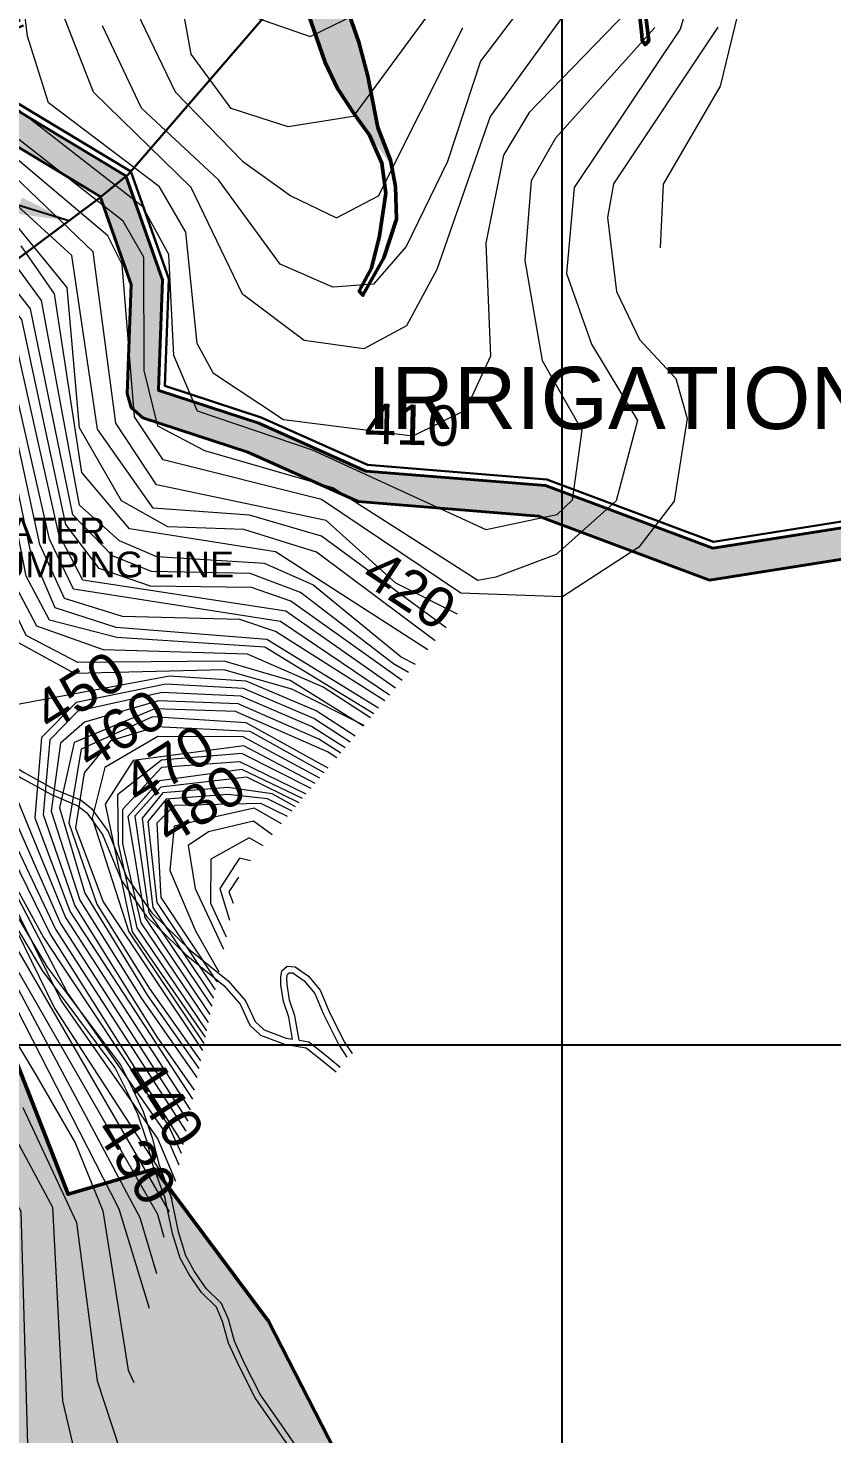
# Model space of a CAD drawing. Header units: metres. Extents: x 32505 to 230200, y 224018 to 1564544.
# Drawn here: x 225484 to 226261, y 1555324 to 1556682 of the extents above; entities that cross this region are included whole.
import ezdxf

# ---------------------------------------------------------------- set-up
doc = ezdxf.new("R2010")
doc.units = ezdxf.units.M
for name, color, linetype, lineweight in [('10 M CONTOUR', 8, 'Continuous', 9), ('2 M CONTOUR', 254, 'Continuous', 9), ('STREAM', 141, 'Continuous', 0)]:
    doc.layers.add(name, color=color, linetype=linetype, lineweight=lineweight)
for name, color, linetype in [('CONTEXT', 44, 'Continuous'), ('G_CART TRACK', 252, 'Continuous'), ('GRID', 7, 'Continuous'), ('name power lines', 1, 'Continuous'), ('road', 10, 'Continuous')]:
    doc.layers.add(name, color=color, linetype=linetype)
doc.layers.add('EXCAVATED CANAL', color=7, linetype='Continuous', true_color=0x7094ff)
doc.styles.get("Standard").update_dxf_attribs({"font": 'arial.ttf'})
doc.dimstyles.get("Standard").update_dxf_attribs({"dimtxt": 0.18, "dimasz": 0.18, "dimexe": 0.18, "dimexo": 0.0625, "dimgap": 0.09, "dimtad": 0, "dimtih": 1, "dimtoh": 1, "dimdec": 4, "dimzin": 0, "dimdsep": 46, "dimtxsty": 'Standard', "dimcen": 0.09, "dimadec": 0, "dimazin": 0, "dimtfac": 1, "dimtdec": 4, "dimtofl": 0, "dimtmove": 0, "dimatfit": 3, "dimfxl": 1, "dimtolj": 1, "dimtzin": 0, "dimarcsym": 0})

msp = doc.modelspace()

# ---------------------------------------------------------------- hatches: boundary and pattern name
at = {"layer": 'EXCAVATED CANAL'}
h = msp.add_hatch(dxfattribs=at)
h.set_pattern_fill('DOTS', color=256, scale=50)
h.set_pattern_definition([(0, (3e-11, 0), (1.5625, 3.125), [0, -3.125])])
h.paths.add_polyline_path([(226088.4, 1553338.7), (226018.6, 1553259.5), (226006.9, 1553264.6), (225983.2, 1553295.6), (225940.9, 1553301.5), (225987.8, 1553240.2), (226009.8, 1553230.6), (226039.8, 1553238.2), (226110.2, 1553318.1), (226147, 1553354.2), (226194.6, 1553382.7), (226212.9, 1553382), (226269.8, 1553374.2), (226263.6, 1553405.3), (226215.5, 1553411.9), (226186.9, 1553413.1), (226128.5, 1553378.1)])
h.paths.add_polyline_path([(225921.9, 1553375.6), (225855.1, 1553425.3), (225649.8, 1553561.8), (225507.6, 1553657.5), (225473.9, 1553698), (225452.8, 1553717), (225403.4, 1553764.8), (225379.9, 1553792.9), (225358.1, 1553820.9), (225343.7, 1553813), (225333, 1553804.3), (225356.5, 1553774.1), (225381.5, 1553744.3), (225432.3, 1553695.1), (225452.2, 1553677.1), (225487.3, 1553635), (225633.1, 1553536.9), (225837.8, 1553400.8), (225900.6, 1553354.1), (225940.9, 1553301.5), (225983.2, 1553295.6)])
h.paths.add_polyline_path([(225403, 1554173.9), (225478.9, 1554340.4), (225490.4, 1554494.3), (225477.6, 1554531.8), (225394.2, 1554670.5), (225387.9, 1554705.3), (225395.9, 1554850.5), (225383, 1555006.9), (225373.1, 1555111.1), (225357.6, 1555292.8), (225353, 1555343), (225357.5, 1555409.2), (225361.4, 1555450.8), (225361.4, 1555468.4), (225352.9, 1555509.1), (225316.4, 1555684.5), (225296.6, 1555733.3), (225250.8, 1555799.4), (225189.7, 1555867.6), (225068.6, 1556001.4), (224969.6, 1556143.8), (224853.9, 1556301.9), (224825.8, 1556444), (224830, 1556600.9), (224856.1, 1556667.9), (224995, 1556740.3), (225027.2, 1556750), (225048.9, 1556750.3), (225096.9, 1556739.8), (225141.7, 1556737.2), (225171.4, 1556741.6), (225254.5, 1556753.9), (225278.2, 1556884.4), (225312.4, 1556933.5), (225364.6, 1556942.7), (225382.8, 1556866.2), (225391.6, 1556856.8), (225427, 1556845.5), (225454.4, 1556833.4), (225463.1, 1556716.5), (225378.1, 1556683.3), (225378.3, 1556589.9), (225458, 1556576.7), (225553.8, 1556519.1), (225583.9, 1556434.1), (225579.9, 1556329), (225583.7, 1556315.4), (225595.1, 1556305.3), (225696.4, 1556272.2), (225803, 1556224.5), (225977.4, 1556210.4), (226142.7, 1556148.6), (226407.4, 1556190.3), (226627.9, 1556243.6), (226874.1, 1556237.3), (226988.3, 1556096.2), (227001.9, 1556056.2), (227030.3, 1556065.8), (227015, 1556110.9), (226888.7, 1556267), (226624.7, 1556273.7), (226401.5, 1556219.8), (226145.8, 1556179.5), (225984, 1556240), (225810.5, 1556254), (225707.2, 1556300.2), (225610.1, 1556331.9), (225614.1, 1556438.7), (225578.5, 1556539.2), (225468.5, 1556605.4), (225408.2, 1556615.3), (225408.1, 1556662.8), (225476.5, 1556689.5), (225489, 1556702.2), (225493.1, 1556718.2), (225483.5, 1556846.7), (225474.5, 1556857.4), (225437.6, 1556873.6), (225409.8, 1556882.5), (225390.3, 1556964.1), (225374.8, 1556975), (225294.9, 1556960.9), (225249.8, 1556896.2), (225228.8, 1556780.4), (225167, 1556771.3), (225140.4, 1556767.3), (225101, 1556769.6), (225051.8, 1556780.4), (225022.6, 1556779.9), (224983.6, 1556768.2), (224832.2, 1556689.3), (224800.1, 1556607), (224795.7, 1556441.4), (224825.8, 1556289.6), (224945.1, 1556126.4), (225045.1, 1555982.7), (225167.4, 1555847.5), (225227.2, 1555780.7), (225270.1, 1555719), (225287.6, 1555675.7), (225323.5, 1555503), (225332.2, 1555461.3), (225327.6, 1555411.6), (225322.9, 1555342.6), (225327.7, 1555290.1), (225343.3, 1555108.4), (225353.1, 1555004.3), (225365.8, 1554850.1), (225357.8, 1554703.5), (225365.7, 1554659.7), (225450.3, 1554519.1), (225460, 1554490.4), (225449.4, 1554348), (225375.5, 1554185.7), (225336.8, 1554089.9), (225311.7, 1554004.3), (225302, 1553935.1), (225311, 1553878.7), (225325.8, 1553813.6), (225333, 1553804.3), (225354.7, 1553821.9), (225340.4, 1553884.5), (225332.3, 1553935.4), (225341.1, 1553998), (225365.2, 1554080)])
at = {"layer": 'STREAM', "lineweight": 50}
h = msp.add_hatch(color=256, dxfattribs=at)
h.dxf.hatch_style = 1
h.paths.add_polyline_path([(226033.9, 1558097.8), (226026.6, 1558086.6), (226017.1, 1558051.1), (225999.1, 1558038.7), (225981.8, 1558022.4), (225979.8, 1558000.1), (226008.7, 1557956.8), (225998.1, 1557902.5), (225985.9, 1557873), (225984.9, 1557843.6), (225987.9, 1557781), (225958.9, 1557732), (225943.9, 1557710.7), (225930, 1557688.1), (225924.3, 1557656.5), (225909.3, 1557624), (225903.6, 1557596.4), (225899.2, 1557559.1), (225869.3, 1557548.2), (225853.7, 1557541.3), (225843.7, 1557531.9), (225825.2, 1557473.9), (225835.1, 1557472.5), (225829.9, 1557412.2), (225795.5, 1557286.6), (225766.4, 1557212.6), (225745, 1557169.7), (225739.1, 1557152.1), (225738.1, 1557121.9), (225745.9, 1557107.2), (225747.9, 1557088.7), (225757.7, 1557052.6), (225784.9, 1557005.9), (225798.7, 1556965.7), (225806.5, 1556895.5), (225794.8, 1556860.4), (225774.5, 1556850.1), (225756, 1556837.5), (225745.4, 1556817.1), (225740.5, 1556780.2), (225746.3, 1556733.7), (225755.1, 1556694.9), (225771.1, 1556648.4), (225783.2, 1556623.4), (225799.9, 1556598), (225835.5, 1556548.5), (225834.5, 1556554.3), (225822.1, 1556585.8), (225812.5, 1556635.4), (225803.9, 1556668.3), (225794.6, 1556694.4), (225772.6, 1556724.2), (225762.8, 1556789.8), (225797.3, 1556825.6), (225812.5, 1556859.7), (225814.4, 1556889.8), (225816.3, 1556940.7), (225810.7, 1556991.6), (225800.3, 1557030.2), (225788.9, 1557055.4), (225791.1, 1557072.7), (225792.2, 1557094.4), (225785.2, 1557114.3), (225782.2, 1557122.4), (225790.9, 1557137.5), (225791.6, 1557179.5), (225804.7, 1557225.9), (225815, 1557266), (225826.3, 1557293.8), (225850.9, 1557380.4), (225858.7, 1557417.6), (225875.1, 1557454.7), (225893.3, 1557490.1), (225913.1, 1557523.8), (225932.1, 1557573.8), (225950.1, 1557632.4), (225967.8, 1557685.5), (226008.5, 1557732), (226026.5, 1557762), (226047.8, 1557821.5), (226092.7, 1557827.5), (226140.2, 1557795.9), (226160, 1557749), (226166.8, 1557720.9), (226171.5, 1557701.8), (226181.3, 1557683.8), (226200.7, 1557660.2), (226242.3, 1557642.6), (226271.6, 1557634.6), (226310.9, 1557633.7), (226334.9, 1557636.6), (226336.7, 1557638.4), (226337, 1557640.1), (226310.6, 1557644.3), (226259.1, 1557649.7), (226216.5, 1557671.8), (226194.4, 1557702.1), (226177.1, 1557765.2), (226160.7, 1557802.9), (226104.9, 1557880.6), (226106.3, 1557938.2), (226134.2, 1557968.2), (226187.5, 1557965.6), (226216.8, 1557945), (226232, 1557943), (226241.2, 1557949.1), (226241.2, 1557960.8), (226238.2, 1557990.4), (226252.8, 1558019.7), (226252.8, 1558035.4), (226244.2, 1558051.6), (226231, 1558063.8), (226218.8, 1558066.4), (226188.3, 1558065.9), (226169.8, 1558057.7), (226147.5, 1558071.7), (226108.3, 1558086.3), (226073.6, 1558100.9), (226048.1, 1558108)])
at = {"layer": 'STREAM', "true_color": 0xffffdb}
h = msp.add_hatch(color=7, dxfattribs=at)
h.dxf.hatch_style = 1
h.paths.add_polyline_path([(225606.6, 1555580), (225522.9, 1555555.5), (225461.9, 1555711.3), (225266, 1556022.2), (225219.2, 1556001.8), (225147.3, 1556151.7), (225131, 1556181.7), (225079.6, 1556295), (224911.7, 1556513.3), (224908.2, 1556632.7), (224839.5, 1556623.1), (224829, 1556563.5), (224826.8, 1556481.2), (224895.3, 1556374.5), (224951.2, 1556239), (225001.3, 1556245.7), (225026, 1556173.6), (225025.8, 1556142), (225034.7, 1556133.2), (225107.3, 1555974.4), (225154.4, 1555979.8), (225190.4, 1555832), (225054.2, 1555798.8), (225046, 1555845.6), (224998.7, 1555848.2), (224994.4, 1555885.5), (224968.5, 1555888.4), (224979.6, 1555815.1), (225020, 1555690.7), (225061.3, 1555686.1), (225072.3, 1555744.5), (225153.5, 1555788.1), (225225, 1555750.1), (225149.7, 1555668), (225136.6, 1555648.8), (225111.1, 1555628.5), (225019.7, 1555686.1), (224941.8, 1555699.2), (224898.9, 1555695.3), (224795.1, 1555547.6), (224857.3, 1555369.9), (224844.3, 1555365.4), (224848.1, 1555310.3), (224800.4, 1555306.9), (224765.9, 1555426.2), (224716.8, 1555431.8), (224645.8, 1555569.7), (224653, 1555597.9), (224744.8, 1555607.6), (224742, 1555662.9), (224714.2, 1555752.5), (224704.7, 1555792.4), (224693.4, 1555820.7), (224622.5, 1555811.9), (224597.1, 1555832.6), (224582.6, 1555909.1), (224548.8, 1555891.9), (224474.4, 1555888.6), (224465.6, 1555877.1), (224419.8, 1555868.1), (224407.2, 1555865.2), (224347.9, 1555873.7), (224319.4, 1555884.7), (224326.1, 1555940.1), (224332.9, 1555995.5), (224340.4, 1556033.1), (224348, 1556070.8), (224352.9, 1556101.5), (224357.9, 1556132.3), (224367.6, 1556154), (224332.3, 1556159.8), (224257.5, 1556001.9), (224194.5, 1555950.4), (224193.8, 1555835), (224222.8, 1555541.7), (224373.9, 1555208.6), (224401.9, 1555220.2), (224420.1, 1555227.8), (224651.1, 1555323.6), (224727.2, 1555155.8), (224889.5, 1555223.2), (225042.1, 1555289.6), (225122.5, 1555196.3), (225119, 1555205.7), (225119, 1555223.8), (225123.2, 1555245.9), (225129.5, 1555262.1), (225151.4, 1555293.4), (225153, 1555315.6), (225147.5, 1555360.9), (225143.9, 1555378.6), (225146.2, 1555389.8), (225152.1, 1555397.4), (225164.2, 1555401), (225184.9, 1555400.3), (225204.7, 1555391.4), (225213.2, 1555363.9), (225213.2, 1555314.3), (225221.8, 1555294.3), (225250.6, 1555277), (225260.2, 1555259.1), (225265.1, 1555245.4), (225284.8, 1555221.8), (225285.8, 1555202.8), (225285.7, 1555172.3), (225277.2, 1555148.9), (225273.5, 1555129.4), (225274.8, 1555112.6), (225278.3, 1555109.2), (225349.6, 1555275.1), (225526.2, 1555078.5), (225592.3, 1555004.9), (226060.8, 1554862.3), (226121.5, 1554856), (226122.7, 1554856), (226130.8, 1554861.9), (226139.4, 1554870), (226139.3, 1554854.1), (226255.4, 1554842.6), (226259.5, 1554848.3), (226259.9, 1554871.3), (226268.5, 1554885.6), (226267.7, 1554897.8), (226316.4, 1554959.4), (226397.3, 1555013.7), (226385.3, 1555076.8), (226378.4, 1555077.1), (226197.4, 1555021.5), (226204.2, 1555051.7), (226114.2, 1555071.6), (225890, 1555099.7), (225810.7, 1555158.9), (225677.8, 1555201.4), (225677.8, 1555214.3), (225826, 1555219.7), (225716.5, 1555433)])

# ---------------------------------------------------------------- linework, layer by layer
at = {"color": 1, "lineweight": 50, "flags": 128}
msp.add_lwpolyline([(225826, 1555219.7), (225716.5, 1555433), (225606.6, 1555580), (225522.9, 1555555.5), (225461.9, 1555711.3)], dxfattribs=at)
at = {"layer": '10 M CONTOUR', "linetype": 'Continuous', "elevation": 400}
msp.add_lwpolyline([(225288.8, 1557383), (225295, 1557359), (225411.6, 1557255.2), (225561.3, 1557124.4), (225643.1, 1557006.3), (225668.5, 1556764.4), (225698.4, 1556693.8), (225756.9, 1556673.6), (225810.6, 1556699.6), (225835.8, 1556768.4), (225843.8, 1556856.9), (225868, 1556913.3), (225924, 1556965), (226003.4, 1557044.9), (226077.4, 1557121.8), (226133.6, 1557174.3), (226192.7, 1557229.6), (226237.9, 1557276), (226277.1, 1557314.5), (226339.6, 1557379.5)], dxfattribs=at)
at = {"layer": '10 M CONTOUR'}
for points in [[(226073.8, 1556708.7, 410), (225968.4, 1556600.2, 410), (225943.6, 1556559.1, 410), (225926.4, 1556474, 410), (225930.9, 1556365, 410), (225906.8, 1556312.7, 410), (225855.9, 1556287.5, 410), (225731, 1556303.5, 410), (225663.3, 1556348.3, 410), (225647.6, 1556377.1, 410), (225636.6, 1556484.6, 410), (225611.2, 1556528.3, 410), (225503.9, 1556609.6, 410), (225483.7, 1556673.8, 410), (225473.5, 1556754.8, 410)], [(225888.1, 1556102.4, 420), (225767.6, 1556191, 420), (225698, 1556211.3, 420), (225605.1, 1556218, 420), (225551.2, 1556294.5, 420), (225526.4, 1556462.2, 420), (225454.9, 1556527.3, 420), (225240.1, 1556594.9, 420), (225183.4, 1556629.6, 420), (225083.2, 1556663, 420), (225002.1, 1556653.9, 420), (224911.1, 1556606.5, 420), (224893.5, 1556536.4, 420), (224897.6, 1556498, 420), (224966.3, 1556338.2, 420), (225062.2, 1556205.2, 420), (225134.7, 1556049.3, 420), (225386, 1555769, 420), (225507.7, 1555543.1, 420), (225517.3, 1555355.9, 420), (225530.3, 1555300.9, 420)], [(225845.5, 1556051.8, 430), (225738.1, 1556128.3, 430), (225700, 1556141.4, 430), (225602.6, 1556142.9, 430), (225552.7, 1556160, 430), (225520.7, 1556202.4, 430), (225478.2, 1556400.2, 430), (225444.5, 1556441.3, 430), (225376.1, 1556471.4, 430), (225233.9, 1556499.3, 430), (225084.4, 1556593.7, 430), (225007.1, 1556570.2, 430), (224972.8, 1556517.9, 430), (224985, 1556433.9, 430), (225041.4, 1556338.7, 430), (225077, 1556298.3, 430), (225194.6, 1556108.6, 430), (225306.6, 1555994.8, 430), (225457.7, 1555800, 430), (225609.1, 1555536.3, 430), (225615.4, 1555514.1, 430)], [(225818.4, 1556019.5, 440), (225712.8, 1556083.9, 440), (225569.9, 1556093.1, 440), (225504.9, 1556110, 440), (225482.2, 1556152.3, 440), (225443.9, 1556347.3, 440), (225418.7, 1556391.8, 440), (225360.4, 1556416.1, 440), (225225.5, 1556435.1, 440), (225105.3, 1556512.6, 440), (225071.7, 1556514.3, 440), (225042, 1556468.7, 440), (225063.7, 1556406.3, 440), (225104.5, 1556358.6, 440), (225241.1, 1556140.7, 440), (225350.9, 1556039.2, 440), (225415.9, 1555955.5, 440), (225499, 1555803.5, 440), (225620, 1555621.6, 440), (225632.2, 1555595.1, 440)], [(225795.4, 1555992.2, 450), (225760.2, 1556014.9, 450), (225692.3, 1556043.9, 450), (225617.4, 1556048, 450), (225530.7, 1556030.5, 450), (225497, 1555996.5, 450), (225490.7, 1555919.1, 450), (225524.8, 1555828.4, 450), (225643, 1555647.5, 450)], [(225770.4, 1555962.5, 460), (225698.8, 1556002.5, 460), (225608.1, 1556006.9, 460), (225563.9, 1555993.4, 460), (225538.5, 1555962.5, 460), (225530, 1555909.3, 460), (225556.7, 1555837.8, 460), (225652.7, 1555694.3, 460)], [(225749.4, 1555937.6, 470), (225690.7, 1555965.8, 470), (225611.3, 1555954.8, 470), (225580.4, 1555920.2, 470), (225597, 1555822.7, 470), (225659.9, 1555729.2, 470)], [(225728.9, 1555913.2, 480), (225702.7, 1555928.4, 480), (225625.3, 1555910.9, 480), (225621.1, 1555868.2, 480), (225645.9, 1555809.8, 480), (225668.5, 1555770.3, 480)]]:
    msp.add_polyline3d(points, dxfattribs=at)
at = {"layer": '2 M CONTOUR', "linetype": 'Continuous'}
for points, elevation in [([(226080.9, 1556860.1), (225921.5, 1556649.7), (225889.5, 1556552.8), (225849.5, 1556470.7), (225818, 1556434.3), (225778.7, 1556431.5), (225727.7, 1556453.7), (225668.1, 1556535.3), (225593.8, 1556604.5), (225556.2, 1556683.8)], 406), ([(226095.1, 1556823.3), (225930.8, 1556596.3), (225879, 1556448.6), (225850, 1556394.3), (225808.7, 1556372.1), (225750.8, 1556380), (225691.5, 1556424.7), (225641.9, 1556527.9), (225547.3, 1556619.9), (225517.4, 1556696.4)], 408), ([(225870, 1556693.8), (225798.3, 1556596.5), (225735.5, 1556586.3), (225680.3, 1556604.2), (225641.9, 1556656.7), (225629.1, 1556725.8)], 402), ([(225589.7, 1556696.4), (225626.2, 1556620.3), (225691.3, 1556553.2), (225738, 1556519.9), (225782.1, 1556498.6), (225822.7, 1556519.7), (225904.4, 1556682.1)], 404)]:
    msp.add_lwpolyline(points, dxfattribs=dict(at, elevation=elevation))
at = {"layer": '2 M CONTOUR'}
for points in [[(226196, 1556780.9, 418), (226186.5, 1556763.8, 418), (226153.1, 1556625.6, 418), (226098, 1556531, 418), (226095.1, 1556469.4, 418)], [(226138, 1556760.2, 414), (226114.3, 1556680.6, 414), (226012, 1556527.8, 414), (226004.6, 1556444.6, 414), (226028.5, 1556376.5, 414), (226073, 1556302.7, 414), (226052.3, 1556225.2, 414), (225994.6, 1556173.3, 414), (225936.3, 1556151.6, 414), (225918.7, 1556148.4, 414), (225778.7, 1556237.9, 414), (225654.9, 1556273.5, 414), (225609.5, 1556297.2, 414), (225596.2, 1556351, 414), (225596.1, 1556460.5, 414), (225576.2, 1556495.4, 414), (225382.9, 1556646.1, 414), (225301.4, 1556682.5, 414)], [(226089.9, 1556682.3, 412), (225993.9, 1556575.3, 412), (225970.4, 1556534.2, 412), (225964.1, 1556457.4, 412), (225980.9, 1556360.6, 412), (226019.2, 1556293.5, 412), (226009.9, 1556225.9, 412), (225995, 1556211.8, 412), (225926.8, 1556197.1, 412), (225759.1, 1556274, 412), (225647.8, 1556311.7, 412), (225625.1, 1556365.5, 412), (225620.1, 1556463.2, 412), (225595, 1556509, 412), (225464, 1556611.3, 412), (225431.7, 1556681.2, 412), (225414.7, 1556754.6, 412)], [(226150.8, 1556682.5, 416), (226050, 1556531.4, 416), (226044.2, 1556498.9, 416), (226052.8, 1556427.2, 416), (226075, 1556381.1, 416), (226110.2, 1556343.4, 416), (226121, 1556304.6, 416), (226108.4, 1556224.8, 416), (226074.3, 1556180.4, 416), (226000.6, 1556132.4, 416), (225902.2, 1556136.1, 416), (225767.8, 1556226.4, 416), (225614.7, 1556264.7, 416), (225586.9, 1556306.2, 416), (225575.1, 1556453.3, 416), (225561.2, 1556481, 416), (225459.3, 1556567.2, 416), (225273.8, 1556649.7, 416), (225141.2, 1556675.7, 416), (225095.3, 1556697.8, 416)], [(225899.2, 1556115.6, 418), (225839.5, 1556145.8, 418), (225772.3, 1556206.3, 418), (225608.3, 1556240.7, 418), (225569.1, 1556300.3, 418), (225547.2, 1556465.7, 418), (225470.1, 1556539.4, 418), (225196.5, 1556646.4, 418), (225088.5, 1556676.4, 418), (225011.7, 1556672.6, 418), (224928, 1556641.1, 418), (224891.4, 1556605.6, 418), (224874.2, 1556528.1, 418), (224891.6, 1556455.8, 418), (224951.9, 1556331.2, 418), (225026, 1556218.7, 418), (225114.9, 1556031.3, 418), (225184.1, 1555945.7, 418), (225255.4, 1555872.6, 418), (225333.7, 1555790.9, 418), (225477.2, 1555539.2, 418), (225483.9, 1555302.7, 418)], [(225858.4, 1556067.1, 426), (225844.8, 1556074.1, 426), (225759.3, 1556144.2, 426), (225712.6, 1556164.8, 426), (225608.6, 1556171.2, 426), (225572.6, 1556186.6, 426), (225534, 1556221.1, 426), (225497.2, 1556418.8, 426), (225466.4, 1556460.4, 426), (225386.2, 1556500.4, 426), (225262.1, 1556520.1, 426), (225192.3, 1556565.2, 426), (225094.7, 1556619.7, 426), (225000.1, 1556603.6, 426), (224949.7, 1556531.2, 426), (224954.7, 1556452.5, 426), (224969.1, 1556417.8, 426), (225023.3, 1556326.7, 426), (225093.6, 1556243.6, 426), (225172.2, 1556094.9, 426), (225458.2, 1555764, 426), (225571.9, 1555541.6, 426), (225601.2, 1555445.4, 426)], [(225851.9, 1556059.4, 428), (225837.3, 1556067.7, 428), (225747.5, 1556136.6, 428), (225698.7, 1556155, 428), (225603.4, 1556156.8, 428), (225565.8, 1556172.2, 428), (225527.3, 1556211.8, 428), (225486.6, 1556410.7, 428), (225455.4, 1556450.3, 428), (225381.2, 1556485.9, 428), (225238.1, 1556512.1, 428), (225082.7, 1556610.7, 428), (225001, 1556585.4, 428), (224965.5, 1556536.2, 428), (224961.6, 1556492.5, 428), (224977.7, 1556424.9, 428), (225032.4, 1556333.4, 428), (225100.7, 1556252.1, 428), (225183.1, 1556102.9, 428), (225464.6, 1555772.4, 428), (225592.3, 1555533.1, 428), (225608.2, 1555479.1, 428)], [(225839.2, 1556044.3, 432), (225733.1, 1556118.6, 432), (225537, 1556148.7, 432), (225514, 1556193, 432), (225469.8, 1556389.7, 432), (225433.6, 1556432.3, 432), (225384.1, 1556454.5, 432), (225229.7, 1556486.4, 432), (225117, 1556567.5, 432), (225077.4, 1556579.4, 432), (225020.9, 1556555.9, 432), (224999.6, 1556534.7, 432), (224987.6, 1556464.5, 432), (225032.8, 1556380.3, 432), (225081.4, 1556316.7, 432), (225202.5, 1556117.2, 432), (225315.5, 1556003.9, 432), (225460.8, 1555814.3, 432), (225620.5, 1555538.6, 432)], [(225833.5, 1556037.6, 434), (225728.2, 1556108.8, 434), (225528, 1556139.8, 434), (225504.8, 1556188.1, 434), (225461.4, 1556379.2, 434), (225428.8, 1556421.3, 434), (225392.1, 1556441.1, 434), (225225.6, 1556473.6, 434), (225110.2, 1556558.1, 434), (225070.4, 1556565, 434), (225023.9, 1556540.7, 434), (225008, 1556457.7, 434), (225059.1, 1556358.9, 434), (225096.4, 1556320.1, 434), (225210.3, 1556125.8, 434), (225324.3, 1556012.6, 434), (225458.2, 1555840.6, 434), (225509.8, 1555735.4, 434), (225612.5, 1555577, 434), (225623.1, 1555551, 434)], [(225828.9, 1556032, 436), (225723.3, 1556099.1, 436), (225688.8, 1556110.7, 436), (225575.3, 1556113.5, 436), (225519.2, 1556130.9, 436), (225495.6, 1556183.1, 436), (225454.8, 1556369.2, 436), (225422, 1556414, 436), (225388.8, 1556431.6, 436), (225232.4, 1556455, 436), (225101.3, 1556550.5, 436), (225065.1, 1556554.4, 436), (225029.8, 1556518.7, 436), (225018.9, 1556457.5, 436), (225063.7, 1556363.8, 436), (225104.2, 1556328.1, 436), (225218.2, 1556134.5, 436), (225333.1, 1556021.4, 436), (225463.9, 1555847.9, 436), (225516, 1555742.5, 436), (225609.5, 1555608.9, 436), (225626.6, 1555568.1, 436)], [(225822.9, 1556024.9, 438), (225714.9, 1556091.4, 438), (225569.2, 1556102.8, 438), (225510.3, 1556122, 438), (225486.3, 1556178.2, 438), (225448.4, 1556359.2, 438), (225414.8, 1556407.2, 438), (225353.5, 1556429.1, 438), (225231.8, 1556444.2, 438), (225092.4, 1556542.9, 438), (225073.4, 1556545.3, 438), (225048.5, 1556527.3, 438), (225031, 1556455.4, 438), (225073.5, 1556373.6, 438), (225112.1, 1556336.2, 438), (225226, 1556143.1, 438), (225341.9, 1556030.2, 438), (225457.8, 1555873.5, 438), (225522.2, 1555749.7, 438), (225615.6, 1555616.5, 438), (225629.9, 1555583.9, 438)], [(225877.7, 1556090.1, 422), (225762.8, 1556175.7, 422), (225692.7, 1556197.6, 422), (225619.2, 1556200.1, 422), (225574.4, 1556225.2, 422), (225533.8, 1556295.7, 422), (225522, 1556431.2, 422), (225463.2, 1556502.9, 422)], [(225870.3, 1556081.3, 424), (225723.4, 1556176, 424), (225582.2, 1556198.3, 424), (225536.1, 1556252.6, 424), (225509.6, 1556425, 424), (225477.6, 1556471.5, 424)], [(225815, 1556015.5, 442), (225769.3, 1556045.3, 442), (225696.3, 1556077.2, 442), (225557.1, 1556081.4, 442), (225492.6, 1556104.2, 442), (225474, 1556139.7, 442), (225446.6, 1556309.8, 442), (225400.5, 1556393.7, 442), (225343.3, 1556411, 442), (225212.5, 1556423.4, 442), (225148.4, 1556419.4, 442), (225134, 1556377.9, 442), (225208.8, 1556198.9, 442), (225274.6, 1556115.4, 442), (225402.6, 1556016, 442), (225505.5, 1555806.7, 442), (225633.9, 1555603.5, 442)], [(225808.3, 1556007.6, 444), (225737.5, 1556051.7, 444), (225673.6, 1556070.5, 444), (225532.4, 1556069.2, 444), (225482.2, 1556095.1, 444), (225458, 1556145.8, 444), (225439, 1556307, 444), (225393.4, 1556386.9, 444), (225338.3, 1556402, 444), (225175.9, 1556405.4, 444), (225158.3, 1556375.4, 444), (225174.1, 1556325.9, 444), (225214.8, 1556206, 444), (225260.9, 1556146.2, 444), (225306.2, 1556102.3, 444), (225410, 1556025.6, 444), (225436.8, 1555966.7, 444), (225510.8, 1555811.5, 444), (225636.6, 1555616.4, 444)], [(225808.8, 1556008.2, 446), (225739.1, 1556043.4, 446), (225673.2, 1556062.1, 446), (225529.1, 1556058.5, 446), (225475.6, 1556087.8, 446), (225445.2, 1556139, 446), (225442.6, 1556231.2, 446), (225431.4, 1556304.3, 446), (225386.2, 1556380.1, 446), (225297.5, 1556395, 446), (225203.5, 1556378.5, 446), (225192.1, 1556348.2, 446), (225190.2, 1556306.2, 446), (225220.8, 1556213, 446), (225287.7, 1556128.6, 446), (225380.9, 1556069.2, 446), (225420.8, 1556028, 446), (225445, 1555976.8, 446), (225515.5, 1555817.1, 446), (225638.6, 1555626.2, 446)], [(225800.1, 1555997.8, 448), (225762.5, 1556022.5, 448), (225694.9, 1556051.2, 448), (225620.9, 1556055.9, 448), (225462, 1556026.2, 448), (225453.1, 1555986.8, 448), (225520.2, 1555822.8, 448), (225640.9, 1555637, 448)], [(225790.7, 1555986.6, 452), (225757.9, 1556007.3, 452), (225689.8, 1556036.5, 452), (225613.8, 1556040, 452), (225532.2, 1556022, 452), (225505.3, 1555994.5, 452), (225498.7, 1555922.2, 452), (225529.5, 1555834.1, 452), (225608, 1555708.5, 452), (225644.8, 1555656.1, 452)], [(225786.4, 1555981.6, 454), (225765, 1555995, 454), (225687.2, 1556029.2, 454), (225610.2, 1556032.1, 454), (225538.6, 1556011.5, 454), (225515.6, 1555991.3, 454), (225506.6, 1555925.4, 454), (225534.2, 1555839.7, 454), (225593.8, 1555744.7, 454), (225647.3, 1555668.3, 454)], [(225782.6, 1555977, 456), (225773.4, 1555982.8, 456), (225684.6, 1556021.8, 456), (225606.7, 1556024.2, 456), (225528.7, 1555991.7, 456), (225514.6, 1555928.6, 456), (225538.9, 1555846.2, 456), (225599.5, 1555747.5, 456), (225649.1, 1555677, 456)], [(225774.1, 1555966.9, 458), (225694.8, 1556010.9, 458), (225604.5, 1556016.7, 458), (225535.5, 1555985.4, 458), (225523.5, 1555914.4, 458), (225550.7, 1555835.8, 458), (225601.3, 1555754.5, 458), (225650.7, 1555684.3, 458)], [(225766.2, 1555957.5, 462), (225691.9, 1555997.4, 462), (225609.7, 1555997.6, 462), (225558.2, 1555967.7, 462), (225546.1, 1555918.8, 462), (225581.4, 1555808.9, 462), (225654.1, 1555701.2, 462)], [(225761.6, 1555952.1, 464), (225692.7, 1555988.5, 464), (225585.7, 1555974.5, 464), (225558.8, 1555932.3, 464), (225584.7, 1555809.1, 464), (225655.4, 1555707.1, 464)], [(225757.7, 1555947.4, 466), (225690.8, 1555981.3, 466), (225613.1, 1555974.9, 466), (225570.5, 1555941.3, 466), (225571.2, 1555894, 466), (225589.2, 1555813, 466), (225656.7, 1555713.5, 466)], [(225753, 1555941.8, 468), (225688.7, 1555973.3, 468), (225613.1, 1555967.6, 468), (225575.5, 1555927.2, 468), (225575.3, 1555894, 468), (225593.1, 1555817.8, 468), (225658.3, 1555721.3, 468)], [(225746.1, 1555933.7, 472), (225695.5, 1555958.2, 472), (225612.3, 1555948.8, 472), (225587.2, 1555920.8, 472), (225600.9, 1555827.5, 472), (225661.6, 1555737.1, 472)], [(225742.7, 1555929.6, 474), (225720.1, 1555942.4, 474), (225677.2, 1555948.3, 474), (225614.5, 1555943.1, 474), (225594.4, 1555918.8, 474), (225604.8, 1555832.4, 474), (225663.2, 1555745, 474)], [(225739.2, 1555925.5, 476), (225715.5, 1555937.3, 476), (225677.1, 1555941.5, 476), (225617.6, 1555937, 476), (225600, 1555915.4, 476), (225608.7, 1555837.3, 476), (225664.9, 1555752.9, 476)], [(225734.8, 1555920.2, 478), (225709.1, 1555932.8, 478), (225625.7, 1555931, 478), (225608.6, 1555914, 478), (225612.6, 1555842.1, 478), (225666.4, 1555760.6, 478)], [(225720, 1555902.6, 482), (225702, 1555916, 482), (225658.5, 1555905.5, 482), (225638.9, 1555892.5, 482), (225645.5, 1555850.9, 482), (225673, 1555792.2, 482)], [(225711.2, 1555892.1, 484), (225697.7, 1555899.7, 484), (225660.8, 1555879.1, 484), (225660.6, 1555836.8, 484), (225675.5, 1555804.3, 484)], [(225699.1, 1555877.7, 486), (225688.4, 1555880.1, 486), (225669.5, 1555850.9, 486), (225678.8, 1555820.4, 486)], [(225687.4, 1555861.8, 488), (225678.1, 1555847.5, 488), (225682.2, 1555836.7, 488)], [(225458, 1555726.8, 424), (225492.7, 1555669.2, 424), (225529.8, 1555605.1, 424), (225556.4, 1555539.6, 424), (225580.9, 1555385.6, 424), (225586.4, 1555373.9, 424)], [(225479.1, 1555639.2, 422), (225530.9, 1555528.4, 422), (225551, 1555375.3, 422), (225573.2, 1555307.7, 422)]]:
    msp.add_polyline3d(points, dxfattribs=at)
at = {"layer": 'EXCAVATED CANAL', "linetype": 'Continuous', "lineweight": 40}
for points in [[(225476.5, 1556689.5), (225408.1, 1556662.8), (225408.2, 1556615.3), (225468.5, 1556605.4), (225578.5, 1556539.2), (225614.1, 1556438.7), (225610.1, 1556332.5), (225610.3, 1556332), (225610.4, 1556331.8), (225707.2, 1556300.2), (225810.5, 1556254), (225984, 1556240), (226145.8, 1556179.5), (226401.5, 1556219.8)], [(226407.4, 1556190.3), (226142.7, 1556148.6), (225977.4, 1556210.4), (225803, 1556224.5), (225696.4, 1556272.2), (225595.1, 1556305.3), (225583.7, 1556315.4), (225579.9, 1556329), (225583.9, 1556434.1), (225553.8, 1556519.1), (225458, 1556576.7), (225378.3, 1556589.9), (225378.1, 1556683.3)]]:
    msp.add_lwpolyline(points, dxfattribs=at)
at = {"layer": 'G_CART TRACK', "lineweight": 30}
msp.add_lwpolyline([(226400.4, 1556225.7), (226146.4, 1556185.6), (225985.4, 1556245.9), (225812.1, 1556259.9), (225709.4, 1556305.8), (225616.2, 1556336.2), (225620.1, 1556439.6), (225583.4, 1556543.3), (225470.7, 1556611.1), (225414.2, 1556620.4), (225414.1, 1556658.7), (225479.8, 1556684.3)], dxfattribs=at)
at = {"layer": 'G_CART TRACK', "lineweight": 15}
for points in [[(225312.1, 1556026.3), (225327.4, 1556025.1), (225385.7, 1556011), (225420.6, 1555998), (225444.2, 1555984.6), (225480.4, 1555962.9), (225509.5, 1555946.9), (225535.5, 1555936), (225545.4, 1555928.2), (225561.5, 1555905.9), (225579.7, 1555861.5), (225603.6, 1555827.3), (225640.9, 1555791.2), (225677.4, 1555761.6), (225694.2, 1555742.4), (225703.6, 1555722.4), (225712.2, 1555714.3), (225733.4, 1555706.4), (225739.8, 1555705.3)], [(225746.2, 1555308.1), (225729.8, 1555331.9), (225708.8, 1555362), (225693.4, 1555392), (225683.5, 1555413.7), (225677.8, 1555434.8), (225671.2, 1555450.1), (225656.4, 1555464.5), (225644.9, 1555481.1), (225636.5, 1555496.2), (225629.5, 1555519.2), (225622.4, 1555553.4), (225611, 1555583.7), (225604.6, 1555608.8), (225595.8, 1555635.1), (225586.1, 1555655.9), (225573.6, 1555680.9), (225503, 1555775), (225445.8, 1555871), (225411.3, 1555916.3), (225374.1, 1555946.3), (225350.9, 1555977.8), (225317.2, 1556019.9)], [(225317.2, 1556019.9), (225326.4, 1556019.2), (225383.9, 1556005.2), (225418.1, 1555992.5), (225441.2, 1555979.4), (225477.4, 1555957.7), (225506.9, 1555941.5), (225532.4, 1555930.7), (225541, 1555924), (225556.2, 1555903), (225574.4, 1555858.6), (225599, 1555823.4), (225636.9, 1555786.7), (225673.2, 1555757.3), (225689.2, 1555739), (225698.6, 1555718.9), (225708.9, 1555709.1), (225731.8, 1555700.6), (225753, 1555697), (225768.4, 1555684.8), (225781.9, 1555673.8)], [(225741, 1555305.1), (225724.9, 1555328.5), (225703.6, 1555358.9), (225688, 1555389.4), (225677.9, 1555411.6), (225672.1, 1555432.8), (225666.2, 1555446.6), (225651.8, 1555460.6), (225639.8, 1555478), (225631, 1555493.8), (225623.7, 1555517.7), (225616.7, 1555551.7), (225605.2, 1555581.9), (225598.8, 1555607.1), (225590.2, 1555632.9), (225580.7, 1555653.3), (225568.4, 1555677.7), (225498, 1555771.6), (225440.8, 1555867.6)], [(225739.8, 1555705.3), (225736, 1555726.5), (225730.9, 1555741.6), (225728.4, 1555757.9), (225728.3, 1555765.2), (225729.5, 1555771.2), (225734.4, 1555775.7), (225742.1, 1555775.2), (225755, 1555766.1), (225766.3, 1555752.7), (225774.8, 1555732.7), (225789.5, 1555702.9), (225797.2, 1555691.4)], [(225746.1, 1555704.3), (225741.8, 1555728), (225736.8, 1555743), (225734.4, 1555758.4), (225734.3, 1555764.6), (225735, 1555768.1), (225736.6, 1555769.5), (225740.1, 1555769.3), (225750.9, 1555761.7), (225761.1, 1555749.5), (225769.4, 1555730.2), (225784.3, 1555699.9), (225792.2, 1555688.1)], [(225746.1, 1555704.3), (225755.6, 1555702.6), (225772.2, 1555689.5), (225785.7, 1555678.4)]]:
    msp.add_lwpolyline(points, dxfattribs=at)
at = {"layer": 'GRID', "color": 254, "linetype": 'Continuous'}
for p, q in [((226000, 1563700), (226000, 1550700)), ((223000, 1555700), (230000, 1555700))]:
    msp.add_line(p, q, dxfattribs=at)
at = {"layer": 'road', "color": 4, "lineweight": 30}
msp.add_lwpolyline([(225311.3, 1556337.5), (225551.1, 1556516.1), (225580.8, 1556540.4), (225743.5, 1556728.9)], dxfattribs=at)
at = {"layer": 'STREAM', "lineweight": 50}
for points in [[(225794.4, 1556694.8), (225803.9, 1556668.3), (225812.5, 1556635.4), (225822.1, 1556585.8), (225834.5, 1556554.3), (225839.2, 1556528.6), (225840.2, 1556497.1), (225827.8, 1556460), (225807.8, 1556423.7), (225804.2, 1556427.7), (225806.1, 1556431.5), (225815.9, 1556450), (225823.8, 1556481.2), (225829.8, 1556522.3), (225826.1, 1556551.3), (225814, 1556578.4), (225799.9, 1556598), (225783.2, 1556623.4), (225771.1, 1556648.4), (225755.1, 1556694.9)], [(226080.9, 1556695.6), (226084, 1556669.4), (226080.4, 1556665.8), (226077.6, 1556669.4), (226077.2, 1556675.1), (226074.7, 1556698.3)]]:
    msp.add_lwpolyline(points, dxfattribs=at)

# ---------------------------------------------------------------- texts
at = {"color": 17, "insert": (226207.6, 1556324.1, -42), "char_height": 60, "width": 875.114, "attachment_point": 5}
msp.add_mtext('\\A1;{\\C7;IRRIGATION CANAL}', dxfattribs=at)
at = {"layer": 'CONTEXT', "linetype": 'Continuous'}
for s, rotation, p in [('410', 358.4358, (225809, 1556280.5, 410)), ('420', 326.8011, (225804.2, 1556148.1, 420)), ('450', 32.0255, (225505.4, 1556001.1, 450)), ('460', 32.0255, (225544.3, 1555964.2, 460)), ('470', 32.0255, (225591.3, 1555930.3, 470)), ('480', 32.0255, (225621.2, 1555891.8, 480)), ('440', 302.9583, (225574.6, 1555672, 440)), ('430', 303.3285, (225547.7, 1555617.1, 430))]:
    msp.add_text(s, height=39, rotation=rotation, dxfattribs=at).set_placement(p)
at = {"layer": 'name power lines', "color": 7, "linetype": 'Continuous', "lineweight": 9, "ltscale": 50}
for s, p in [('WATER ', (225432.9, 1556183.9, 1300)), ('PUMPING LINE ', (225432.9, 1556151.2, 1300))]:
    msp.add_text(s, height=25, dxfattribs=at).set_placement(p)

# ---------------------------------------------------------------- leaders
at = {"layer": 'name power lines', "color": 7, "linetype": 'Continuous', "lineweight": 9, "ltscale": 200}
msp.add_leader([(225523.5, 1556495.5), (225414.2, 1556529.4), (225347.3, 1556529.4)], dimstyle='Standard', override={"dimtxt": 24, "dimasz": 50}, dxfattribs=at)

doc.saveas('drawing.dxf')
